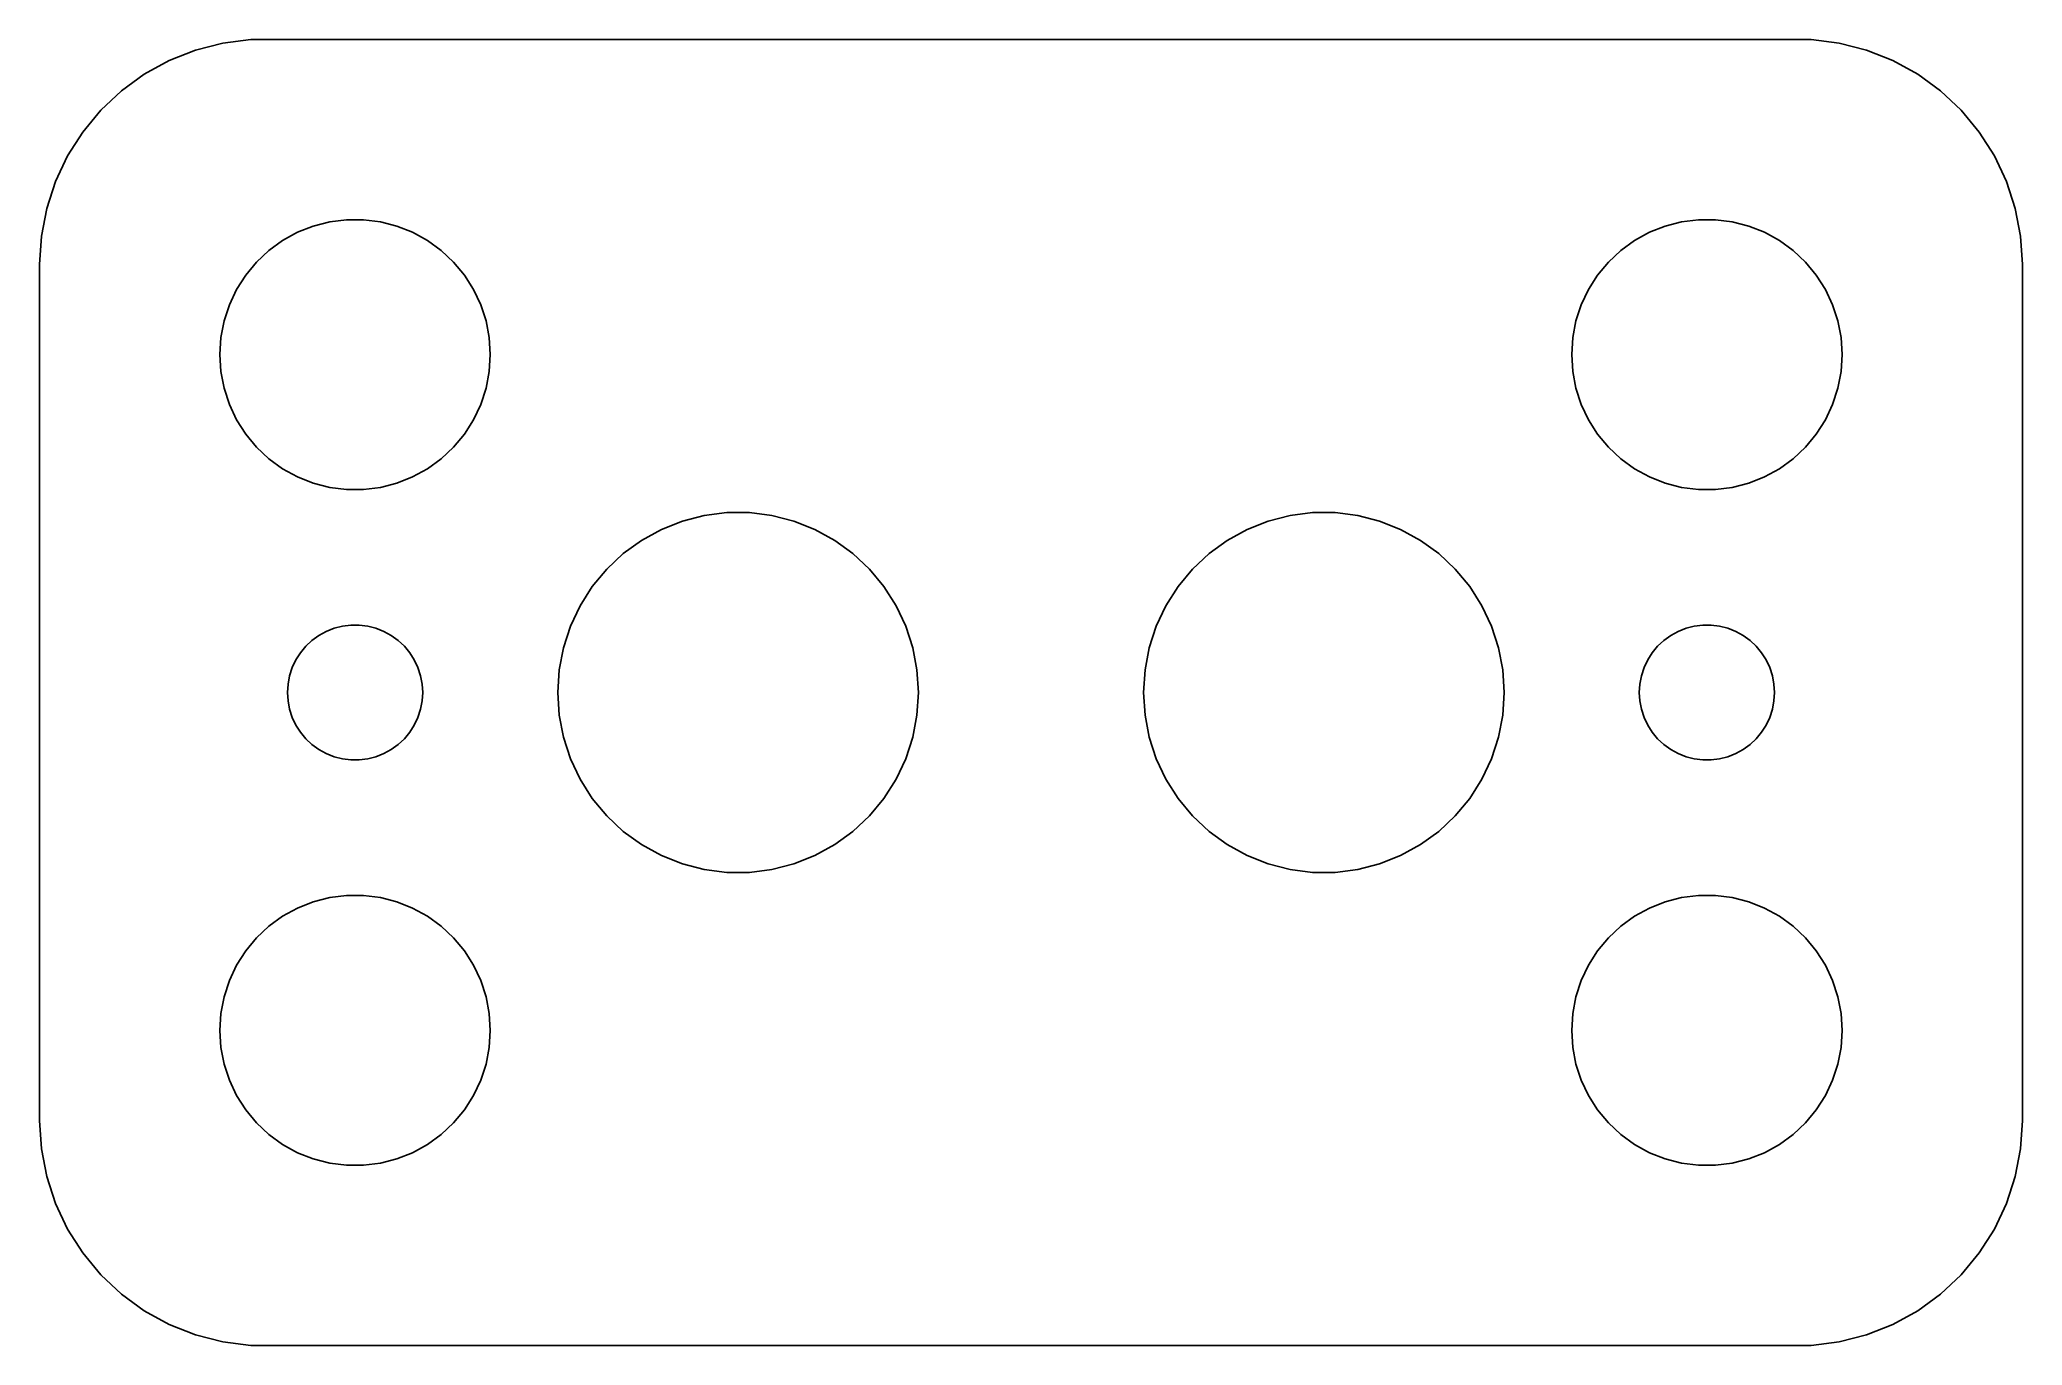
# Model space of a CAD drawing. Header units: metres. Extents: x -22 to 22, y -14.5 to 14.5.
import ezdxf

# ---------------------------------------------------------------- set-up
doc = ezdxf.new("R2010")
doc.units = ezdxf.units.M

msp = doc.modelspace()

# ---------------------------------------------------------------- linework, layer by layer
for p, q in [((-18.5451, 14.2553), (-19.1289, 14.0241)), ((-17.9369, 14.4114), (-18.5451, 14.2553)), ((-17.3139, 14.4901), (-17.9369, 14.4114)), ((17.3139, 14.4901), (-17.3139, 14.4901)), ((17.9369, 14.4114), (17.3139, 14.4901)), ((18.5451, 14.2553), (17.9369, 14.4114)), ((19.1289, 14.0241), (18.5451, 14.2553)), ((-19.6791, 13.7216), (-20.1871, 13.3526)), ((-19.1289, 14.0241), (-19.6791, 13.7216)), ((19.6791, 13.7216), (19.1289, 14.0241)), ((20.1871, 13.3526), (19.6791, 13.7216)), ((-20.1871, 13.3526), (-20.6448, 12.9227)), ((20.6448, 12.9227), (20.1871, 13.3526)), ((-20.6448, 12.9227), (-21.0451, 12.4389)), ((21.0451, 12.4389), (20.6448, 12.9227)), ((-21.0451, 12.4389), (-21.3815, 11.9088)), ((21.3815, 11.9088), (21.0451, 12.4389)), ((-21.3815, 11.9088), (-21.6489, 11.3406)), ((21.6489, 11.3406), (21.3815, 11.9088)), ((-21.6489, 11.3406), (-21.8429, 10.7434)), ((21.8429, 10.7434), (21.6489, 11.3406)), ((-21.8429, 10.7434), (-21.9606, 10.1267)), ((21.9606, 10.1267), (21.8429, 10.7434)), ((-21.9606, 10.1267), (-22, 9.5)), ((-16.6075, 10.033), (-16.2773, 10.2145)), ((-16.2773, 10.2145), (-15.927, 10.3532)), ((-15.927, 10.3532), (-15.5621, 10.4469)), ((-15.5621, 10.4469), (-15.1884, 10.4941)), ((-15.1884, 10.4941), (-14.8116, 10.4941)), ((-14.8116, 10.4941), (-14.4379, 10.4469)), ((-14.4379, 10.4469), (-14.0729, 10.3532)), ((-14.0729, 10.3532), (-13.7227, 10.2145)), ((-13.7227, 10.2145), (-13.3925, 10.033)), ((13.3925, 10.033), (13.7227, 10.2145)), ((13.7227, 10.2145), (14.0729, 10.3532)), ((14.0729, 10.3532), (14.4379, 10.4469)), ((14.4379, 10.4469), (14.8116, 10.4941)), ((14.8116, 10.4941), (15.1884, 10.4941)), ((15.1884, 10.4941), (15.5621, 10.4469)), ((15.5621, 10.4469), (15.927, 10.3532)), ((15.927, 10.3532), (16.2773, 10.2145)), ((16.2773, 10.2145), (16.6075, 10.033)), ((22, 9.5), (21.9606, 10.1267)), ((-17.1869, 9.55363), (-16.9123, 9.81154)), ((-16.9123, 9.81154), (-16.6075, 10.033)), ((-13.3925, 10.033), (-13.0877, 9.81154)), ((-13.0877, 9.81154), (-12.8131, 9.55363)), ((12.8131, 9.55363), (13.0877, 9.81154)), ((13.0877, 9.81154), (13.3925, 10.033)), ((16.6075, 10.033), (16.9123, 9.81154)), ((16.9123, 9.81154), (17.1869, 9.55363)), ((-22, 9.5), (-22, -9.5)), ((-17.6289, 8.94525), (-17.427, 9.26335)), ((-17.427, 9.26335), (-17.1869, 9.55363)), ((-12.8131, 9.55363), (-12.5729, 9.26335)), ((-12.5729, 9.26335), (-12.3711, 8.94525)), ((12.3711, 8.94525), (12.5729, 9.26335)), ((12.5729, 9.26335), (12.8131, 9.55363)), ((17.1869, 9.55363), (17.427, 9.26335)), ((17.427, 9.26335), (17.6289, 8.94525)), ((22, -9.5), (22, 9.5)), ((-17.7893, 8.60437), (-17.6289, 8.94525)), ((-12.3711, 8.94525), (-12.2107, 8.60437)), ((12.2107, 8.60437), (12.3711, 8.94525)), ((17.6289, 8.94525), (17.7893, 8.60437)), ((-17.9057, 8.24606), (-17.7893, 8.60437)), ((-12.2107, 8.60437), (-12.0942, 8.24606)), ((12.0942, 8.24606), (12.2107, 8.60437)), ((17.7893, 8.60437), (17.9057, 8.24606)), ((-17.9763, 7.87599), (-17.9057, 8.24606)), ((-12.0942, 8.24606), (-12.0237, 7.87599)), ((12.0237, 7.87599), (12.0942, 8.24606)), ((17.9057, 8.24606), (17.9763, 7.87599)), ((-18, 7.5), (-17.9763, 7.87599)), ((-17.9763, 7.12399), (-18, 7.5)), ((-12.0237, 7.87599), (-12, 7.5)), ((-12, 7.5), (-12.0237, 7.12399)), ((12, 7.5), (12.0237, 7.87599)), ((12.0237, 7.12399), (12, 7.5)), ((17.9763, 7.87599), (18, 7.5)), ((18, 7.5), (17.9763, 7.12399)), ((-17.9057, 6.75392), (-17.9763, 7.12399)), ((-12.0237, 7.12399), (-12.0942, 6.75392)), ((12.0942, 6.75392), (12.0237, 7.12399)), ((17.9763, 7.12399), (17.9057, 6.75392)), ((-17.7893, 6.39561), (-17.9057, 6.75392)), ((-12.0942, 6.75392), (-12.2107, 6.39561)), ((12.2107, 6.39561), (12.0942, 6.75392)), ((17.9057, 6.75392), (17.7893, 6.39561)), ((-17.6289, 6.05473), (-17.7893, 6.39561)), ((-12.2107, 6.39561), (-12.3711, 6.05473)), ((12.3711, 6.05473), (12.2107, 6.39561)), ((17.7893, 6.39561), (17.6289, 6.05473)), ((-17.427, 5.73663), (-17.6289, 6.05473)), ((-17.1869, 5.44635), (-17.427, 5.73663)), ((-12.5729, 5.73663), (-12.8131, 5.44635)), ((-12.3711, 6.05473), (-12.5729, 5.73663)), ((12.5729, 5.73663), (12.3711, 6.05473)), ((12.8131, 5.44635), (12.5729, 5.73663)), ((17.427, 5.73663), (17.1869, 5.44635)), ((17.6289, 6.05473), (17.427, 5.73663)), ((-16.9123, 5.18845), (-17.1869, 5.44635)), ((-12.8131, 5.44635), (-13.0877, 5.18845)), ((13.0877, 5.18845), (12.8131, 5.44635)), ((17.1869, 5.44635), (16.9123, 5.18845)), ((-16.6075, 4.96701), (-16.9123, 5.18845)), ((-16.2773, 4.78551), (-16.6075, 4.96701)), ((-13.3925, 4.96701), (-13.7227, 4.78551)), ((-13.0877, 5.18845), (-13.3925, 4.96701)), ((13.3925, 4.96701), (13.0877, 5.18845)), ((13.7227, 4.78551), (13.3925, 4.96701)), ((16.6075, 4.96701), (16.2773, 4.78551)), ((16.9123, 5.18845), (16.6075, 4.96701)), ((-15.927, 4.64682), (-16.2773, 4.78551)), ((-15.5621, 4.55313), (-15.927, 4.64682)), ((-15.1884, 4.50591), (-15.5621, 4.55313)), ((-14.8116, 4.50591), (-15.1884, 4.50591)), ((-14.4379, 4.55313), (-14.8116, 4.50591)), ((-14.0729, 4.64682), (-14.4379, 4.55313)), ((-13.7227, 4.78551), (-14.0729, 4.64682)), ((14.0729, 4.64682), (13.7227, 4.78551)), ((14.4379, 4.55313), (14.0729, 4.64682)), ((14.8116, 4.50591), (14.4379, 4.55313)), ((15.1884, 4.50591), (14.8116, 4.50591)), ((15.5621, 4.55313), (15.1884, 4.50591)), ((15.927, 4.64682), (15.5621, 4.55313)), ((16.2773, 4.78551), (15.927, 4.64682)), ((-7.24951, 3.92914), (-6.75116, 3.9921)), ((-6.75116, 3.9921), (-6.24883, 3.9921)), ((-6.24883, 3.9921), (-5.75047, 3.92914)), ((5.75047, 3.92914), (6.24883, 3.9921)), ((6.24883, 3.9921), (6.75116, 3.9921)), ((6.75116, 3.9921), (7.24951, 3.92914)), ((-8.6433, 3.3773), (-8.20311, 3.61929)), ((-8.20311, 3.61929), (-7.73605, 3.80421)), ((-7.73605, 3.80421), (-7.24951, 3.92914)), ((-5.75047, 3.92914), (-5.26393, 3.80421)), ((-5.26393, 3.80421), (-4.79688, 3.61929)), ((-4.79688, 3.61929), (-4.35669, 3.3773)), ((4.35669, 3.3773), (4.79688, 3.61929)), ((4.79688, 3.61929), (5.26393, 3.80421)), ((5.26393, 3.80421), (5.75047, 3.92914)), ((7.24951, 3.92914), (7.73605, 3.80421)), ((7.73605, 3.80421), (8.20311, 3.61929)), ((8.20311, 3.61929), (8.6433, 3.3773)), ((-9.41586, 2.73817), (-9.04968, 3.08205)), ((-9.04968, 3.08205), (-8.6433, 3.3773)), ((-4.35669, 3.3773), (-3.9503, 3.08205)), ((-3.9503, 3.08205), (-3.58412, 2.73817)), ((3.58412, 2.73817), (3.9503, 3.08205)), ((3.9503, 3.08205), (4.35669, 3.3773)), ((8.6433, 3.3773), (9.04968, 3.08205)), ((9.04968, 3.08205), (9.41586, 2.73817)), ((-9.73605, 2.35114), (-9.41586, 2.73817)), ((-3.58412, 2.73817), (-3.26393, 2.35114)), ((3.26393, 2.35114), (3.58412, 2.73817)), ((9.41586, 2.73817), (9.73605, 2.35114)), ((-10.0052, 1.927), (-9.73605, 2.35114)), ((-3.26393, 2.35114), (-2.99477, 1.927)), ((2.99477, 1.927), (3.26393, 2.35114)), ((9.73605, 2.35114), (10.0052, 1.927)), ((-10.2191, 1.47249), (-10.0052, 1.927)), ((-2.99477, 1.927), (-2.78088, 1.47249)), ((2.78088, 1.47249), (2.99477, 1.927)), ((10.0052, 1.927), (10.2191, 1.47249)), ((-15.8037, 1.26648), (-15.6387, 1.35724)), ((-15.6387, 1.35724), (-15.4635, 1.42657)), ((-15.4635, 1.42657), (-15.2811, 1.47342)), ((-15.2811, 1.47342), (-15.0942, 1.49704)), ((-15.0942, 1.49704), (-14.9058, 1.49704)), ((-14.9058, 1.49704), (-14.7189, 1.47342)), ((-14.7189, 1.47342), (-14.5365, 1.42657)), ((-14.5365, 1.42657), (-14.3613, 1.35724)), ((-14.3613, 1.35724), (-14.1963, 1.26648)), ((-10.3743, 0.994751), (-10.2191, 1.47249)), ((-2.78088, 1.47249), (-2.62566, 0.994751)), ((2.62566, 0.994751), (2.78088, 1.47249)), ((10.2191, 1.47249), (10.3743, 0.994751)), ((14.1963, 1.26648), (14.3613, 1.35724)), ((14.3613, 1.35724), (14.5365, 1.42657)), ((14.5365, 1.42657), (14.7189, 1.47342)), ((14.7189, 1.47342), (14.9058, 1.49704)), ((14.9058, 1.49704), (15.0942, 1.49704)), ((15.0942, 1.49704), (15.2811, 1.47342)), ((15.2811, 1.47342), (15.4635, 1.42657)), ((15.4635, 1.42657), (15.6387, 1.35724)), ((15.6387, 1.35724), (15.8037, 1.26648)), ((-16.3145, 0.722626), (-16.2135, 0.881668)), ((-16.2135, 0.881668), (-16.0934, 1.02681)), ((-16.0934, 1.02681), (-15.9561, 1.15576)), ((-15.9561, 1.15576), (-15.8037, 1.26648)), ((-14.1963, 1.26648), (-14.0439, 1.15576)), ((-14.0439, 1.15576), (-13.9065, 1.02681)), ((-13.9065, 1.02681), (-13.7865, 0.881668)), ((-13.7865, 0.881668), (-13.6855, 0.722626)), ((-10.4684, 0.501328), (-10.3743, 0.994751)), ((-2.62566, 0.994751), (-2.53154, 0.501328)), ((2.53154, 0.501328), (2.62566, 0.994751)), ((10.3743, 0.994751), (10.4684, 0.501328)), ((13.6855, 0.722626), (13.7865, 0.881668)), ((13.7865, 0.881668), (13.9065, 1.02681)), ((13.9065, 1.02681), (14.0439, 1.15576)), ((14.0439, 1.15576), (14.1963, 1.26648)), ((15.8037, 1.26648), (15.9561, 1.15576)), ((15.9561, 1.15576), (16.0934, 1.02681)), ((16.0934, 1.02681), (16.2135, 0.881668)), ((16.2135, 0.881668), (16.3145, 0.722626)), ((-16.4529, 0.373032), (-16.3947, 0.552185)), ((-16.3947, 0.552185), (-16.3145, 0.722626)), ((-13.6855, 0.722626), (-13.6053, 0.552185)), ((-13.6053, 0.552185), (-13.5471, 0.373032)), ((-10.5, 0), (-10.4684, 0.501328)), ((-2.53154, 0.501328), (-2.5, 0)), ((2.5, 0), (2.53154, 0.501328)), ((10.4684, 0.501328), (10.5, 0)), ((13.5471, 0.373032), (13.6053, 0.552185)), ((13.6053, 0.552185), (13.6855, 0.722626)), ((16.3145, 0.722626), (16.3947, 0.552185)), ((16.3947, 0.552185), (16.4529, 0.373032)), ((-16.5, 0), (-16.4882, 0.187988)), ((-16.4882, -0.187988), (-16.5, 0)), ((-16.4882, 0.187988), (-16.4529, 0.373032)), ((-13.5471, 0.373032), (-13.5118, 0.187988)), ((-13.5118, 0.187988), (-13.5, 0)), ((-13.5, 0), (-13.5118, -0.187988)), ((-10.4684, -0.501328), (-10.5, 0)), ((-2.5, 0), (-2.53154, -0.501328)), ((2.53154, -0.501328), (2.5, 0)), ((10.5, 0), (10.4684, -0.501328)), ((13.5, 0), (13.5118, 0.187988)), ((13.5118, -0.187988), (13.5, 0)), ((13.5118, 0.187988), (13.5471, 0.373032)), ((16.4529, 0.373032), (16.4882, 0.187988)), ((16.4882, 0.187988), (16.5, 0)), ((16.5, 0), (16.4882, -0.187988)), ((-16.4529, -0.373032), (-16.4882, -0.187988)), ((-16.3947, -0.552185), (-16.4529, -0.373032)), ((-13.5471, -0.373032), (-13.6053, -0.552185)), ((-13.5118, -0.187988), (-13.5471, -0.373032)), ((13.5471, -0.373032), (13.5118, -0.187988)), ((13.6053, -0.552185), (13.5471, -0.373032)), ((16.4529, -0.373032), (16.3947, -0.552185)), ((16.4882, -0.187988), (16.4529, -0.373032)), ((-16.3145, -0.722626), (-16.3947, -0.552185)), ((-16.2135, -0.881668), (-16.3145, -0.722626)), ((-13.6855, -0.722626), (-13.7865, -0.881668)), ((-13.6053, -0.552185), (-13.6855, -0.722626)), ((-10.3743, -0.994751), (-10.4684, -0.501328)), ((-2.53154, -0.501328), (-2.62566, -0.994751)), ((2.62566, -0.994751), (2.53154, -0.501328)), ((10.4684, -0.501328), (10.3743, -0.994751)), ((13.6855, -0.722626), (13.6053, -0.552185)), ((13.7865, -0.881668), (13.6855, -0.722626)), ((16.3145, -0.722626), (16.2135, -0.881668)), ((16.3947, -0.552185), (16.3145, -0.722626)), ((-16.0934, -1.02681), (-16.2135, -0.881668)), ((-15.9561, -1.15576), (-16.0934, -1.02681)), ((-15.8037, -1.26648), (-15.9561, -1.15576)), ((-15.6387, -1.35724), (-15.8037, -1.26648)), ((-14.1963, -1.26648), (-14.3613, -1.35724)), ((-14.0439, -1.15576), (-14.1963, -1.26648)), ((-13.9065, -1.02681), (-14.0439, -1.15576)), ((-13.7865, -0.881668), (-13.9065, -1.02681)), ((-10.2191, -1.47249), (-10.3743, -0.994751)), ((-2.62566, -0.994751), (-2.78088, -1.47249)), ((2.78088, -1.47249), (2.62566, -0.994751)), ((10.3743, -0.994751), (10.2191, -1.47249)), ((13.9065, -1.02681), (13.7865, -0.881668)), ((14.0439, -1.15576), (13.9065, -1.02681)), ((14.1963, -1.26648), (14.0439, -1.15576)), ((14.3613, -1.35724), (14.1963, -1.26648)), ((15.8037, -1.26648), (15.6387, -1.35724)), ((15.9561, -1.15576), (15.8037, -1.26648)), ((16.0934, -1.02681), (15.9561, -1.15576)), ((16.2135, -0.881668), (16.0934, -1.02681)), ((-15.4635, -1.42657), (-15.6387, -1.35724)), ((-15.2811, -1.47342), (-15.4635, -1.42657)), ((-15.0942, -1.49704), (-15.2811, -1.47342)), ((-14.9058, -1.49704), (-15.0942, -1.49704)), ((-14.7189, -1.47342), (-14.9058, -1.49704)), ((-14.5365, -1.42657), (-14.7189, -1.47342)), ((-14.3613, -1.35724), (-14.5365, -1.42657)), ((-10.0052, -1.927), (-10.2191, -1.47249)), ((-2.78088, -1.47249), (-2.99477, -1.927)), ((2.99477, -1.927), (2.78088, -1.47249)), ((10.2191, -1.47249), (10.0052, -1.927)), ((14.5365, -1.42657), (14.3613, -1.35724)), ((14.7189, -1.47342), (14.5365, -1.42657)), ((14.9058, -1.49704), (14.7189, -1.47342)), ((15.0942, -1.49704), (14.9058, -1.49704)), ((15.2811, -1.47342), (15.0942, -1.49704)), ((15.4635, -1.42657), (15.2811, -1.47342)), ((15.6387, -1.35724), (15.4635, -1.42657)), ((-9.73605, -2.35114), (-10.0052, -1.927)), ((-2.99477, -1.927), (-3.26393, -2.35114)), ((3.26393, -2.35114), (2.99477, -1.927)), ((10.0052, -1.927), (9.73605, -2.35114)), ((-9.41586, -2.73817), (-9.73605, -2.35114)), ((-3.26393, -2.35114), (-3.58412, -2.73817)), ((3.58412, -2.73817), (3.26393, -2.35114)), ((9.73605, -2.35114), (9.41586, -2.73817)), ((-9.04968, -3.08205), (-9.41586, -2.73817)), ((-3.58412, -2.73817), (-3.9503, -3.08205)), ((3.9503, -3.08205), (3.58412, -2.73817)), ((9.41586, -2.73817), (9.04968, -3.08205)), ((-8.6433, -3.3773), (-9.04968, -3.08205)), ((-8.20311, -3.61929), (-8.6433, -3.3773)), ((-4.35669, -3.3773), (-4.79688, -3.61929)), ((-3.9503, -3.08205), (-4.35669, -3.3773)), ((4.35669, -3.3773), (3.9503, -3.08205)), ((4.79688, -3.61929), (4.35669, -3.3773)), ((8.6433, -3.3773), (8.20311, -3.61929)), ((9.04968, -3.08205), (8.6433, -3.3773)), ((-7.73605, -3.80421), (-8.20311, -3.61929)), ((-7.24951, -3.92914), (-7.73605, -3.80421)), ((-6.75116, -3.9921), (-7.24951, -3.92914)), ((-5.75047, -3.92914), (-6.24883, -3.9921)), ((-5.26393, -3.80421), (-5.75047, -3.92914)), ((-4.79688, -3.61929), (-5.26393, -3.80421)), ((5.26393, -3.80421), (4.79688, -3.61929)), ((5.75047, -3.92914), (5.26393, -3.80421)), ((6.24883, -3.9921), (5.75047, -3.92914)), ((7.24951, -3.92914), (6.75116, -3.9921)), ((7.73605, -3.80421), (7.24951, -3.92914)), ((8.20311, -3.61929), (7.73605, -3.80421)), ((-6.24883, -3.9921), (-6.75116, -3.9921)), ((6.75116, -3.9921), (6.24883, -3.9921)), ((-16.6075, -4.96701), (-16.2773, -4.78551)), ((-16.2773, -4.78551), (-15.927, -4.64682)), ((-15.927, -4.64682), (-15.5621, -4.55313)), ((-15.5621, -4.55313), (-15.1884, -4.50591)), ((-15.1884, -4.50591), (-14.8116, -4.50591)), ((-14.8116, -4.50591), (-14.4379, -4.55313)), ((-14.4379, -4.55313), (-14.0729, -4.64682)), ((-14.0729, -4.64682), (-13.7227, -4.78551)), ((-13.7227, -4.78551), (-13.3925, -4.96701)), ((13.3925, -4.96701), (13.7227, -4.78551)), ((13.7227, -4.78551), (14.0729, -4.64682)), ((14.0729, -4.64682), (14.4379, -4.55313)), ((14.4379, -4.55313), (14.8116, -4.50591)), ((14.8116, -4.50591), (15.1884, -4.50591)), ((15.1884, -4.50591), (15.5621, -4.55313)), ((15.5621, -4.55313), (15.927, -4.64682)), ((15.927, -4.64682), (16.2773, -4.78551)), ((16.2773, -4.78551), (16.6075, -4.96701)), ((-17.1869, -5.44635), (-16.9123, -5.18845)), ((-16.9123, -5.18845), (-16.6075, -4.96701)), ((-13.3925, -4.96701), (-13.0877, -5.18845)), ((-13.0877, -5.18845), (-12.8131, -5.44635)), ((12.8131, -5.44635), (13.0877, -5.18845)), ((13.0877, -5.18845), (13.3925, -4.96701)), ((16.6075, -4.96701), (16.9123, -5.18845)), ((16.9123, -5.18845), (17.1869, -5.44635)), ((-17.427, -5.73663), (-17.1869, -5.44635)), ((-12.8131, -5.44635), (-12.5729, -5.73663)), ((12.5729, -5.73663), (12.8131, -5.44635)), ((17.1869, -5.44635), (17.427, -5.73663)), ((-17.7893, -6.39561), (-17.6289, -6.05473)), ((-17.6289, -6.05473), (-17.427, -5.73663)), ((-12.5729, -5.73663), (-12.3711, -6.05473)), ((-12.3711, -6.05473), (-12.2107, -6.39561)), ((12.2107, -6.39561), (12.3711, -6.05473)), ((12.3711, -6.05473), (12.5729, -5.73663)), ((17.427, -5.73663), (17.6289, -6.05473)), ((17.6289, -6.05473), (17.7893, -6.39561)), ((-17.9057, -6.75392), (-17.7893, -6.39561)), ((-12.2107, -6.39561), (-12.0942, -6.75392)), ((12.0942, -6.75392), (12.2107, -6.39561)), ((17.7893, -6.39561), (17.9057, -6.75392)), ((-17.9763, -7.12399), (-17.9057, -6.75392)), ((-12.0942, -6.75392), (-12.0237, -7.12399)), ((12.0237, -7.12399), (12.0942, -6.75392)), ((17.9057, -6.75392), (17.9763, -7.12399)), ((-18, -7.5), (-17.9763, -7.12399)), ((-12.0237, -7.12399), (-12, -7.5)), ((12, -7.5), (12.0237, -7.12399)), ((17.9763, -7.12399), (18, -7.5)), ((-17.9763, -7.87599), (-18, -7.5)), ((-17.9057, -8.24606), (-17.9763, -7.87599)), ((-12.0237, -7.87599), (-12.0942, -8.24606)), ((-12, -7.5), (-12.0237, -7.87599)), ((12.0237, -7.87599), (12, -7.5)), ((12.0942, -8.24606), (12.0237, -7.87599)), ((17.9763, -7.87599), (17.9057, -8.24606)), ((18, -7.5), (17.9763, -7.87599)), ((-17.7893, -8.60437), (-17.9057, -8.24606)), ((-12.0942, -8.24606), (-12.2107, -8.60437)), ((12.2107, -8.60437), (12.0942, -8.24606)), ((17.9057, -8.24606), (17.7893, -8.60437)), ((-17.6289, -8.94525), (-17.7893, -8.60437)), ((-12.2107, -8.60437), (-12.3711, -8.94525)), ((12.3711, -8.94525), (12.2107, -8.60437)), ((17.7893, -8.60437), (17.6289, -8.94525)), ((-17.427, -9.26335), (-17.6289, -8.94525)), ((-12.3711, -8.94525), (-12.5729, -9.26335)), ((12.5729, -9.26335), (12.3711, -8.94525)), ((17.6289, -8.94525), (17.427, -9.26335)), ((-22, -9.5), (-21.9606, -10.1267)), ((-17.1869, -9.55363), (-17.427, -9.26335)), ((-16.9123, -9.81154), (-17.1869, -9.55363)), ((-12.8131, -9.55363), (-13.0877, -9.81154)), ((-12.5729, -9.26335), (-12.8131, -9.55363)), ((12.8131, -9.55363), (12.5729, -9.26335)), ((13.0877, -9.81154), (12.8131, -9.55363)), ((17.1869, -9.55363), (16.9123, -9.81154)), ((17.427, -9.26335), (17.1869, -9.55363)), ((21.9606, -10.1267), (22, -9.5)), ((-16.6075, -10.033), (-16.9123, -9.81154)), ((-16.2773, -10.2145), (-16.6075, -10.033)), ((-13.3925, -10.033), (-13.7227, -10.2145)), ((-13.0877, -9.81154), (-13.3925, -10.033)), ((13.3925, -10.033), (13.0877, -9.81154)), ((13.7227, -10.2145), (13.3925, -10.033)), ((16.6075, -10.033), (16.2773, -10.2145)), ((16.9123, -9.81154), (16.6075, -10.033)), ((-21.9606, -10.1267), (-21.8429, -10.7434)), ((-15.927, -10.3532), (-16.2773, -10.2145)), ((-15.5621, -10.4469), (-15.927, -10.3532)), ((-15.1884, -10.4941), (-15.5621, -10.4469)), ((-14.8116, -10.4941), (-15.1884, -10.4941)), ((-14.4379, -10.4469), (-14.8116, -10.4941)), ((-14.0729, -10.3532), (-14.4379, -10.4469)), ((-13.7227, -10.2145), (-14.0729, -10.3532)), ((14.0729, -10.3532), (13.7227, -10.2145)), ((14.4379, -10.4469), (14.0729, -10.3532)), ((14.8116, -10.4941), (14.4379, -10.4469)), ((15.1884, -10.4941), (14.8116, -10.4941)), ((15.5621, -10.4469), (15.1884, -10.4941)), ((15.927, -10.3532), (15.5621, -10.4469)), ((16.2773, -10.2145), (15.927, -10.3532)), ((21.8429, -10.7434), (21.9606, -10.1267)), ((-21.8429, -10.7434), (-21.6489, -11.3406)), ((21.6489, -11.3406), (21.8429, -10.7434)), ((-21.6489, -11.3406), (-21.3815, -11.9088)), ((21.3815, -11.9088), (21.6489, -11.3406)), ((-21.3815, -11.9088), (-21.0451, -12.4389)), ((21.0451, -12.4389), (21.3815, -11.9088)), ((-21.0451, -12.4389), (-20.6448, -12.9227)), ((20.6448, -12.9227), (21.0451, -12.4389)), ((-20.6448, -12.9227), (-20.1871, -13.3526)), ((20.1871, -13.3526), (20.6448, -12.9227)), ((-20.1871, -13.3526), (-19.6791, -13.7216)), ((19.6791, -13.7216), (20.1871, -13.3526)), ((-19.6791, -13.7216), (-19.1289, -14.0241)), ((-19.1289, -14.0241), (-18.5451, -14.2553)), ((18.5451, -14.2553), (19.1289, -14.0241)), ((19.1289, -14.0241), (19.6791, -13.7216)), ((-18.5451, -14.2553), (-17.9369, -14.4114)), ((-17.9369, -14.4114), (-17.3139, -14.4901)), ((-17.3139, -14.4901), (17.3139, -14.4901)), ((17.3139, -14.4901), (17.9369, -14.4114)), ((17.9369, -14.4114), (18.5451, -14.2553))]:
    msp.add_line(p, q)

doc.saveas('drawing.dxf')
